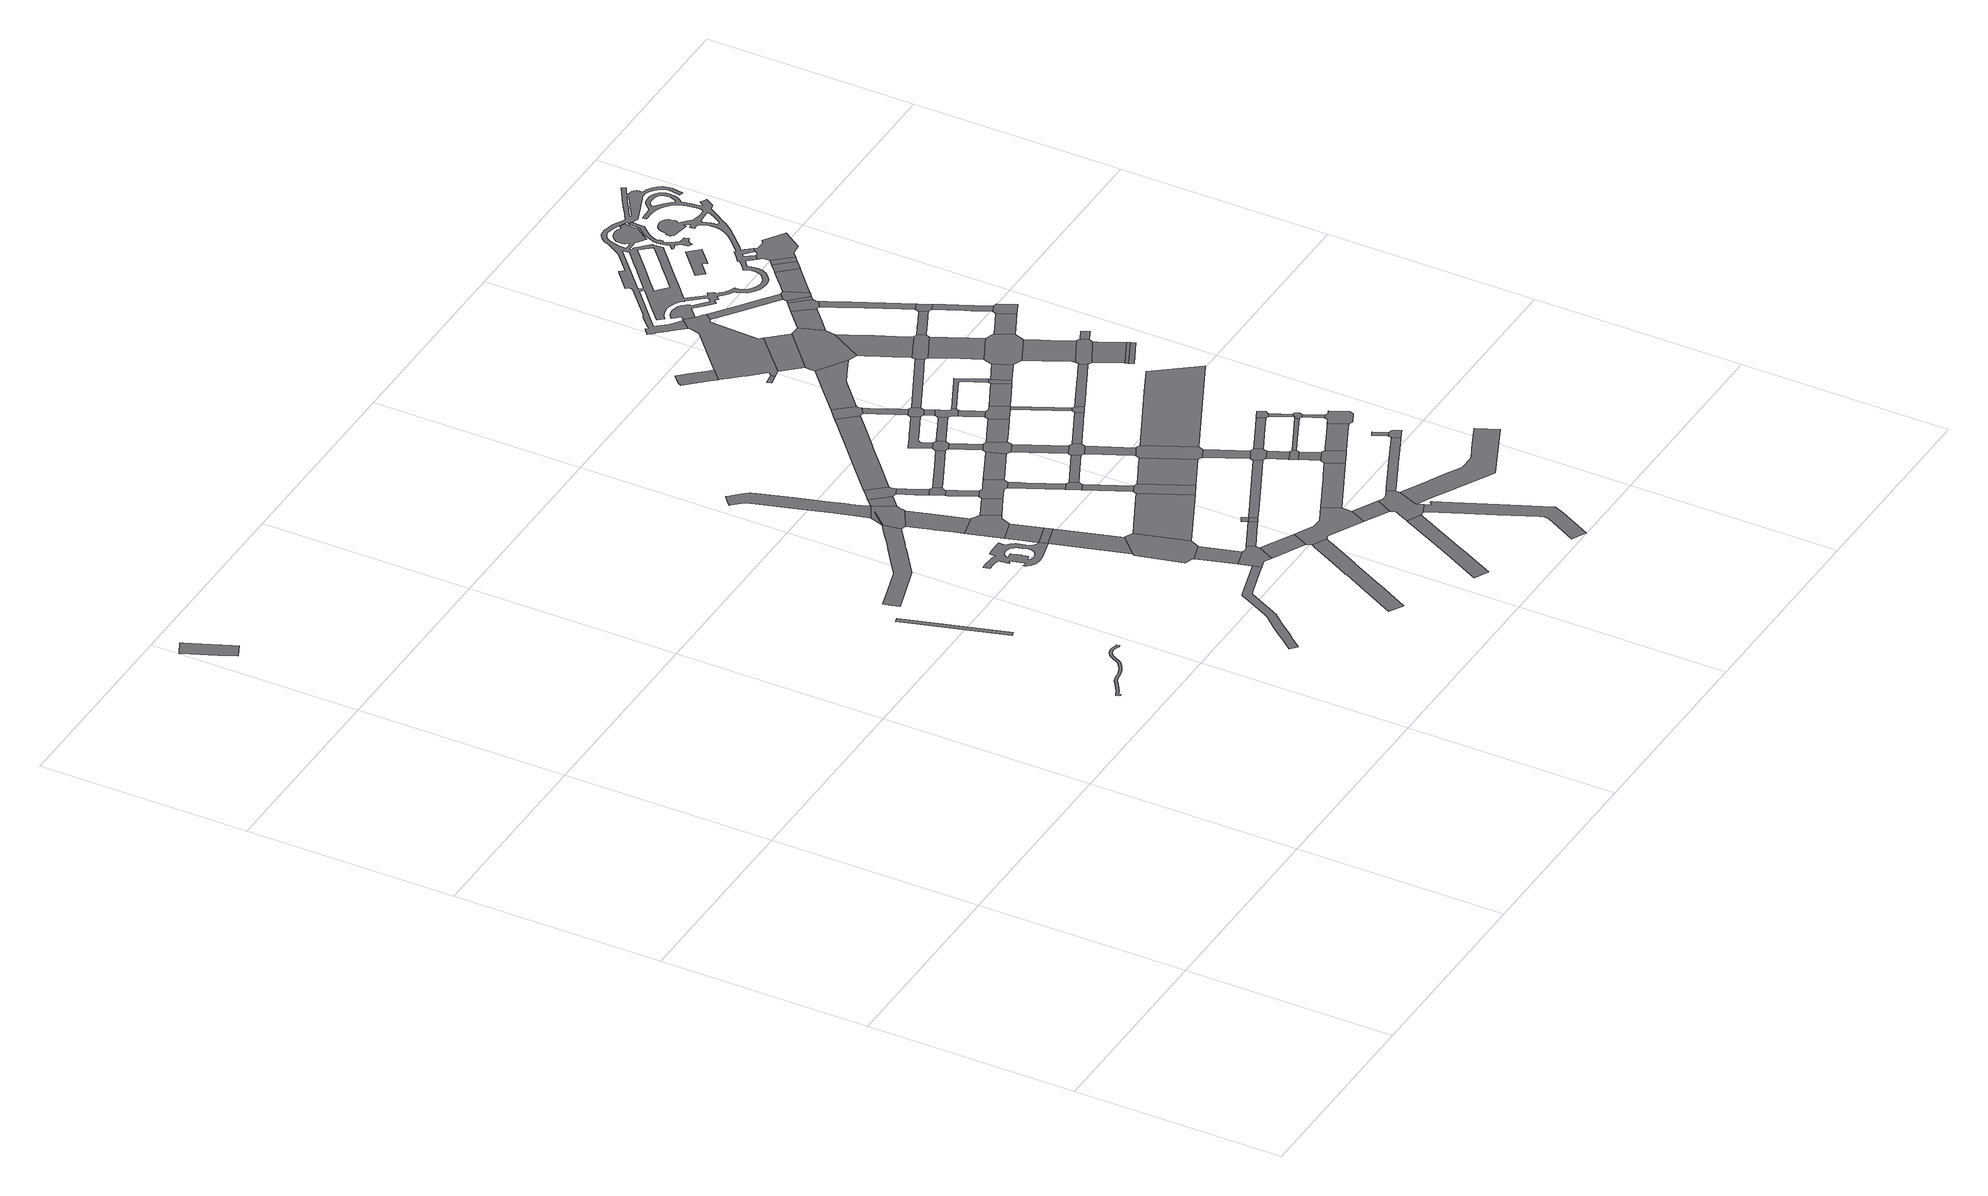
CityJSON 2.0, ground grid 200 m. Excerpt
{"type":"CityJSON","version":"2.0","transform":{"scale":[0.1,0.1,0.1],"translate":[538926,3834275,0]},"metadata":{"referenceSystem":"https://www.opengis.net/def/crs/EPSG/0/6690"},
"CityObjects":{
"road1":{"type":"Road","attributes":{"RoadStructureAttribute.sectionType":"1"},"geometry":[{"type":"MultiSurface","lod":"1","boundaries":[[[0,1,2,3,4,5,6,7,8,9,10,11,12]]]}]},
"road2":{"type":"Road","geometry":[{"type":"MultiSurface","lod":"1","boundaries":[[[13,14,15,16,17,18,19,20,21,22,23,24,25,26,27,28,29,30,31,32,33,34,35,36,37,38,39,40,41,42,43,44,45,46,47,48,49,50,51,52,53,54,55,56,57,58,59,60,61,62,63,64,65,66,67,68,69,70,71,72,73,74]]]}]},
"road3":{"type":"Road","geometry":[{"type":"MultiSurface","lod":"1","boundaries":[[[75,76,77,78]]]}]},
"road4":{"type":"Road","attributes":{"RoadStructureAttribute.sectionType":"1"},"geometry":[{"type":"MultiSurface","lod":"1","boundaries":[[[79,80,81,82,83,84,85,86,87,88,89,90,91,92,93,94,95,96,97,98,99,100,101]]]}]},
"road5":{"type":"Road","attributes":{"RoadStructureAttribute.sectionType":"1"},"geometry":[{"type":"MultiSurface","lod":"1","boundaries":[[[102,103,104,105,106,107,108,109,110,111,112,113,114,115,116,117,118,119,120,121,122,123,124,125,126,127,128,129,130,131,132,133,134,135,136,137,138,139,140,141]]]}]},
"road6":{"type":"Road","geometry":[{"type":"MultiSurface","lod":"1","boundaries":[[[142,143,144,145,146,147,148,149,150,151,152,153,154,155,156,157,158,159,160,161,162,163,164,165,166,167,168,169,170,171,172,173,174,175,176,177,178,179,180,181,182,183,184,185,186,187,188,189,190,191,192,193,194,195,196,197,198,199,200,201,202,203,204,205,206,207,208,209,210,211,212],[213,214,215,216,217,218,219,220,221,222,223,224,225,226,227,228,229,230,231,232,233,234,235,236,237,238,239,240,241,242,243,244,245,246,247,248,249,250,251,252,253,254,255,256,257,258,259,260]]]}]},
"road7":{"type":"Road","attributes":{"RoadStructureAttribute.sectionType":"1"},"geometry":[{"type":"MultiSurface","lod":"1","boundaries":[[[261,262,263,264,265,266,267,268,269,270,271,272,273,274,275,276,277,278,279,280]]]}]},
"road8":{"type":"Road","attributes":{"RoadStructureAttribute.sectionType":"1"},"geometry":[{"type":"MultiSurface","lod":"1","boundaries":[[[281,143,282,283,284]]]}]},
"road9":{"type":"Road","geometry":[{"type":"MultiSurface","lod":"1","boundaries":[[[285,144,143,281]]]}]},
"road10":{"type":"Road","attributes":{"RoadStructureAttribute.sectionType":"1"},"geometry":[{"type":"MultiSurface","lod":"1","boundaries":[[[286,287,288,289,144,285]]]}]},
"road11":{"type":"Road","attributes":{"RoadStructureAttribute.sectionType":"1"},"geometry":[{"type":"MultiSurface","lod":"1","boundaries":[[[290,291,292,293,294,295,296,297,298,299,300,301,302,303,304,305,306,307,308,309,310,311,312,313,314,315,316,317]]]}]},
"road12":{"type":"Road","attributes":{"RoadStructureAttribute.sectionType":"1"},"geometry":[{"type":"MultiSurface","lod":"1","boundaries":[[[318,319,320,321,322,323,324,325,326]]]}]},
"road13":{"type":"Road","attributes":{"RoadStructureAttribute.sectionType":"1"},"geometry":[{"type":"MultiSurface","lod":"1","boundaries":[[[327,328,329,330,331,332]]]}]},
"road14":{"type":"Road","geometry":[{"type":"MultiSurface","lod":"1","boundaries":[[[101,320,319,333,334,335,317,316,79],[336,337,79]]]}]},
"road15":{"type":"Road","geometry":[{"type":"MultiSurface","lod":"1","boundaries":[[[338,339,284,283,340,341,342,328,327,343,344]]]}]},
"road16":{"type":"Road","geometry":[{"type":"MultiSurface","lod":"1","boundaries":[[[345,346,326,325,287,286,347,348,349,350,351]]]}]},
"road17":{"type":"Road","geometry":[{"type":"MultiSurface","lod":"1","boundaries":[[[352,353,354,332,331,355,102,141,356,357,358,359,360,361,362,363]]]}]},
"road18":{"type":"Road","geometry":[{"type":"MultiSurface","lod":"1","boundaries":[[[364,365,317,335,366]]]}]},
"road19":{"type":"Road","attributes":{"RoadStructureAttribute.sectionType":"1"},"geometry":[{"type":"MultiSurface","lod":"1","boundaries":[[[367,361,360,368,369]]]}]},
"road20":{"type":"Road","attributes":{"RoadStructureAttribute.sectionType":"1"},"geometry":[{"type":"MultiSurface","lod":"1","boundaries":[[[370,351,350,371]]]}]},
"road21":{"type":"Road","geometry":[{"type":"MultiSurface","lod":"1","boundaries":[[[372,373,364,366,374,375,376,377,378,379,380]]]}]},
"road22":{"type":"Road","attributes":{"RoadStructureAttribute.sectionType":"1"},"geometry":[{"type":"MultiSurface","lod":"1","boundaries":[[[381,352,363,382,383]]]}]},
"road23":{"type":"Road","attributes":{"RoadStructureAttribute.sectionType":"1"},"geometry":[{"type":"MultiSurface","lod":"1","boundaries":[[[384,385,376,375,386,387,388]]]}]},
"road24":{"type":"Road","geometry":[{"type":"MultiSurface","lod":"1","boundaries":[[[388,387,389,390,391,392,393,394]]]}]},
"road25":{"type":"Road","attributes":{"RoadStructureAttribute.sectionType":"1"},"geometry":[{"type":"MultiSurface","lod":"1","boundaries":[[[395,396,397,390,389,398,399,400,401,402]]]}]},
"road26":{"type":"Road","attributes":{"function":"2","RoadStructureAttribute.sectionType":"1"},"geometry":[{"type":"MultiSurface","lod":"1","boundaries":[[[403,404,405,344,343,406]]]}]},
"road27":{"type":"Road","attributes":{"RoadStructureAttribute.sectionType":"1"},"geometry":[{"type":"MultiSurface","lod":"1","boundaries":[[[407,408,409,410,411,412,413,414,415]]]}]},
"road28":{"type":"Road","geometry":[{"type":"MultiSurface","lod":"1","boundaries":[[[416,417,381,418]]]}]},
"road29":{"type":"Road","geometry":[{"type":"MultiSurface","lod":"1","boundaries":[[[419,420,421,422,402,401,370,371,423,424,425,426,427,428,429]]]}]},
"road30":{"type":"Road","geometry":[{"type":"MultiSurface","lod":"1","boundaries":[[[418,381,383,430]]]}]},
"road31":{"type":"Road","geometry":[{"type":"MultiSurface","lod":"1","boundaries":[[[431,432,433,434,369,368,261,280,435,436,437,438,439]]]}]},
"road32":{"type":"Road","attributes":{"RoadStructureAttribute.sectionType":"1"},"geometry":[{"type":"MultiSurface","lod":"1","boundaries":[[[440,441,427,426,442,443,444]]]}]},
"road33":{"type":"Road","geometry":[{"type":"MultiSurface","lod":"1","boundaries":[[[444,443,442,445,446,447,448]]]}]},
"road34":{"type":"Road","attributes":{"RoadStructureAttribute.sectionType":"1"},"geometry":[{"type":"MultiSurface","lod":"1","boundaries":[[[449,450,451,452,453,394,393,454,455,456,457,458,459]]]}]},
"road35":{"type":"Road","attributes":{"RoadStructureAttribute.sectionType":"1"},"geometry":[{"type":"MultiSurface","lod":"1","boundaries":[[[446,445,460,461]]]}]},
"road36":{"type":"Road","attributes":{"RoadStructureAttribute.sectionType":"1"},"geometry":[{"type":"MultiSurface","lod":"1","boundaries":[[[462,463,464,465,372,380,466,467,468,469,470]]]}]},
"road37":{"type":"Road","geometry":[{"type":"MultiSurface","lod":"1","boundaries":[[[461,460,403,406,471,472]]]}]},
"road38":{"type":"Road","attributes":{"RoadStructureAttribute.sectionType":"1"},"geometry":[{"type":"MultiSurface","lod":"1","boundaries":[[[473,474,419,429,475]]]}]},
"road39":{"type":"Road","attributes":{"RoadStructureAttribute.sectionType":"1"},"geometry":[{"type":"MultiSurface","lod":"1","boundaries":[[[437,436,476,477]]]}]},
"road40":{"type":"Road","attributes":{"RoadStructureAttribute.sectionType":"1"},"geometry":[{"type":"MultiSurface","lod":"1","boundaries":[[[478,448,447,479]]]}]},
"road41":{"type":"Road","attributes":{"RoadStructureAttribute.sectionType":"1"},"geometry":[{"type":"MultiSurface","lod":"1","boundaries":[[[480,418,430,481,482,483]]]}]},
"road42":{"type":"Road","geometry":[{"type":"MultiSurface","lod":"1","boundaries":[[[484,485,486,477,476,487,488,489,407,415,490,491,492,493,494]]]}]},
"road43":{"type":"Road","attributes":{"RoadStructureAttribute.sectionType":"1"},"geometry":[{"type":"MultiSurface","lod":"1","boundaries":[[[495,496,497,498,499,500,501,502,503,504,505,506,507,508,509,510,511,512,491,490]]]}]},
"road44":{"type":"Road","geometry":[{"type":"MultiSurface","lod":"1","boundaries":[[[513,514,515,449,459,516,517,518,519,520]]]}]},
"road45":{"type":"Road","attributes":{"function":"2","RoadStructureAttribute.sectionType":"1"},"geometry":[{"type":"MultiSurface","lod":"1","boundaries":[[[521,522,523,524,472,471,525]]]}]},
"road46":{"type":"Road","attributes":{"RoadStructureAttribute.sectionType":"1"},"geometry":[{"type":"MultiSurface","lod":"1","boundaries":[[[526,517,516,527,528,529]]]}]},
"road47":{"type":"Road","geometry":[{"type":"MultiSurface","lod":"1","boundaries":[[[530,529,528,473,475,531,532,533,534,535,536]]]}]},
"road48":{"type":"Road","attributes":{"RoadStructureAttribute.sectionType":"1"},"geometry":[{"type":"MultiSurface","lod":"1","boundaries":[[[537,538,539,540,541,439,438,542,543]]]}]},
"road49":{"type":"Road","attributes":{"RoadStructureAttribute.sectionType":"1"},"geometry":[{"type":"MultiSurface","lod":"1","boundaries":[[[533,532,544,545]]]}]},
"road50":{"type":"Road","attributes":{"RoadStructureAttribute.sectionType":"1"},"geometry":[{"type":"MultiSurface","lod":"1","boundaries":[[[546,547,548,549,550,551,552,553,554,555,556,514,513,557,558,559,560,561,562,563,564,565,566]]]}]},
"road51":{"type":"Road","geometry":[{"type":"MultiSurface","lod":"1","boundaries":[[[567,568,545,544,569,570,478,479,571,572,573,574,575,576,577,578]]]}]},
"road52":{"type":"Road","attributes":{"RoadStructureAttribute.sectionType":"1"},"geometry":[{"type":"MultiSurface","lod":"1","boundaries":[[[574,573,579,580,581,582,583,584]]]}]},
"road53":{"type":"Road","attributes":{"RoadStructureAttribute.sectionType":"1"},"geometry":[{"type":"MultiSurface","lod":"1","boundaries":[[[585,586,587,520,519,588,589,590]]]}]},
"road54":{"type":"Road","geometry":[{"type":"MultiSurface","lod":"1","boundaries":[[[591,584,583,521,525,592,593,594,595,596]]]}]},
"road55":{"type":"Road","geometry":[{"type":"MultiSurface","lod":"1","boundaries":[[[597,462,470,598,599,600,601,602,603]]]}]},
"road56":{"type":"Road","attributes":{"RoadStructureAttribute.sectionType":"1"},"geometry":[{"type":"MultiSurface","lod":"1","boundaries":[[[604,605,606,536,535,607,608,609]]]}]},
"road57":{"type":"Road","attributes":{"RoadStructureAttribute.sectionType":"1"},"geometry":[{"type":"MultiSurface","lod":"1","boundaries":[[[593,592,610,611]]]}]},
"road58":{"type":"Road","attributes":{"RoadStructureAttribute.sectionType":"1"},"geometry":[{"type":"MultiSurface","lod":"1","boundaries":[[[612,613,614,615,600,599,616,617,618,619,620]]]}]},
"road59":{"type":"Road","geometry":[{"type":"MultiSurface","lod":"1","boundaries":[[[621,611,610,622,623,480,483,624,625,626,627,628,629,630]]]}]},
"road60":{"type":"Road","geometry":[{"type":"MultiSurface","lod":"1","boundaries":[[[631,620,619,632,546,566,633,634,635,636,637,638,639]]]}]},
"road61":{"type":"Road","attributes":{"RoadStructureAttribute.sectionType":"1"},"geometry":[{"type":"MultiSurface","lod":"1","boundaries":[[[627,626,640,641]]]}]},
"road62":{"type":"Road","attributes":{"RoadStructureAttribute.sectionType":"1"},"geometry":[{"type":"MultiSurface","lod":"1","boundaries":[[[635,634,642,643]]]}]},
"road63":{"type":"Road","geometry":[{"type":"MultiSurface","lod":"1","boundaries":[[[644,641,640,645,646,647,648,649]]]}]},
"road64":{"type":"Road","geometry":[{"type":"MultiSurface","lod":"1","boundaries":[[[650,651,652,653,654,655,656,643,642,657,585,590,658,659,660,661,662,663,664,665]]]}]},
"road65":{"type":"Road","attributes":{"RoadStructureAttribute.sectionType":"1"},"geometry":[{"type":"MultiSurface","lod":"1","boundaries":[[[646,645,666,667]]]}]},
"road66":{"type":"Road","attributes":{"RoadStructureAttribute.sectionType":"1"},"geometry":[{"type":"MultiSurface","lod":"1","boundaries":[[[668,578,577,669,670,671,672]]]}]},
"road67":{"type":"Road","attributes":{"RoadStructureAttribute.sectionType":"1"},"geometry":[{"type":"MultiSurface","lod":"1","boundaries":[[[673,674,675,676,677,678,679,484,494,680,681,682,683,684,685,686,687]]]}]},
"road68":{"type":"Road","attributes":{"RoadStructureAttribute.sectionType":"1"},"geometry":[{"type":"MultiSurface","lod":"1","boundaries":[[[688,689,690,663,662,691,692,693,694]]]}]},
"road69":{"type":"Road","geometry":[{"type":"MultiSurface","lod":"1","boundaries":[[[667,666,537,543,695,696,697]]]}]},
"road70":{"type":"Road","attributes":{"RoadStructureAttribute.sectionType":"1"},"geometry":[{"type":"MultiSurface","lod":"1","boundaries":[[[698,699,700,701,702,703,704,705,706,707,708,709]]]}]},
"road71":{"type":"Road","geometry":[{"type":"MultiSurface","lod":"1","boundaries":[[[710,711,712,694,693,713,604,609,714,715]]]}]},
"road72":{"type":"Road","attributes":{"RoadStructureAttribute.sectionType":"1"},"geometry":[{"type":"MultiSurface","lod":"1","boundaries":[[[716,717,718,719,720,721,722,723,724,725,493,492,726,727,728,729,730,731,732,733,734,735]]]}]},
"road73":{"type":"Road","geometry":[{"type":"MultiSurface","lod":"1","boundaries":[[[736,737,738,739,740]]]}]},
"road74":{"type":"Road","attributes":{"RoadStructureAttribute.sectionType":"1"},"geometry":[{"type":"MultiSurface","lod":"1","boundaries":[[[741,742,743,597,603,744,745,746,747]]]}]},
"road75":{"type":"Road","attributes":{"RoadStructureAttribute.sectionType":"1"},"geometry":[{"type":"MultiSurface","lod":"1","boundaries":[[[748,749,715,714,750,751,752]]]}]},
"road76":{"type":"Road","attributes":{"RoadStructureAttribute.sectionType":"1"},"geometry":[{"type":"MultiSurface","lod":"1","boundaries":[[[753,754,630,629,755,756,757]]]}]},
"road77":{"type":"Road","geometry":[{"type":"MultiSurface","lod":"1","boundaries":[[[758,752,751,759,668,672,760,761,762]]]}]},
"road78":{"type":"Road","attributes":{"RoadStructureAttribute.sectionType":"1"},"geometry":[{"type":"MultiSurface","lod":"1","boundaries":[[[763,764,649,648,765,766]]]}]},
"road79":{"type":"Road","attributes":{"RoadStructureAttribute.sectionType":"1"},"geometry":[{"type":"MultiSurface","lod":"1","boundaries":[[[767,768,769,770,697,696,771,772]]]}]},
"road80":{"type":"Road","attributes":{"RoadStructureAttribute.sectionType":"1"},"geometry":[{"type":"MultiSurface","lod":"1","boundaries":[[[773,774,775,776,665,664,777,778,779,780]]]}]},
"road81":{"type":"Road","attributes":{"RoadStructureAttribute.sectionType":"1"},"geometry":[{"type":"MultiSurface","lod":"1","boundaries":[[[781,710,715,782,783,784,785]]]}]},
"road82":{"type":"Road","attributes":{"RoadStructureAttribute.sectionType":"1"},"geometry":[{"type":"MultiSurface","lod":"1","boundaries":[[[786,787,788,639,638,789,790,791]]]}]},
"road83":{"type":"Road","geometry":[{"type":"MultiSurface","lod":"1","boundaries":[[[792,793,794,795,796]]]}]},
"road84":{"type":"Road","geometry":[{"type":"MultiSurface","lod":"1","boundaries":[[[797,796,795,798,673,687,799,800]]]}]},
"road85":{"type":"Road","attributes":{"function":"2","RoadStructureAttribute.sectionType":"1"},"geometry":[{"type":"MultiSurface","lod":"1","boundaries":[[[801,802,596,595,803,804,805]]]}]},
"road86":{"type":"Road","attributes":{"RoadStructureAttribute.sectionType":"1"},"geometry":[{"type":"MultiSurface","lod":"1","boundaries":[[[806,807,808,809,810,709,708,811,812,813,814,815,736,740,816,817,818,819,820,821,822,823,824,825,826,827,828]]]}]},
"road87":{"type":"Road","geometry":[{"type":"MultiSurface","lod":"1","boundaries":[[[829,753,757,830,831,832,833,834]]]}]},
"road88":{"type":"Road","attributes":{"RoadStructureAttribute.sectionType":"1"},"geometry":[{"type":"MultiSurface","lod":"1","boundaries":[[[832,831,835,836]]]}]},
"road89":{"type":"Road","geometry":[{"type":"MultiSurface","lod":"1","boundaries":[[[837,780,779,838,781,785,839,840]]]}]},
"road90":{"type":"Road","geometry":[{"type":"MultiSurface","lod":"1","boundaries":[[[836,835,763,766,841,842,843,844,845]]]}]},
"road91":{"type":"Road","attributes":{"RoadStructureAttribute.sectionType":"1"},"geometry":[{"type":"MultiSurface","lod":"1","boundaries":[[[842,841,846,847]]]}]},
"road92":{"type":"Road","attributes":{"RoadStructureAttribute.sectionType":"1"},"geometry":[{"type":"MultiSurface","lod":"1","boundaries":[[[848,817,816,849,850,851]]]}]},
"road93":{"type":"Road","geometry":[{"type":"MultiSurface","lod":"1","boundaries":[[[852,853,854,847,846,855,767,772,856,857,858,859,860]]]}]},
"road94":{"type":"Road","attributes":{"RoadStructureAttribute.sectionType":"1"},"geometry":[{"type":"MultiSurface","lod":"1","boundaries":[[[861,862,863,864,762,761,865,866,867,868]]]}]},
"road95":{"type":"Road","geometry":[{"type":"MultiSurface","lod":"1","boundaries":[[[869,851,850,870,741,747,871,872,873,874]]]}]},
"road96":{"type":"Road","attributes":{"RoadStructureAttribute.sectionType":"1"},"geometry":[{"type":"MultiSurface","lod":"1","boundaries":[[[875,840,839,876]]]}]},
"road97":{"type":"Road","attributes":{"RoadStructureAttribute.sectionType":"1"},"geometry":[{"type":"MultiSurface","lod":"1","boundaries":[[[877,878,879,880,881,882,872,871,883,884,885,886,887]]]}]},
"road98":{"type":"Road","geometry":[{"type":"MultiSurface","lod":"1","boundaries":[[[888,887,886,786,791,889,890,891,892,893,894]]]}]},
"road99":{"type":"Road","attributes":{"RoadStructureAttribute.sectionType":"1"},"geometry":[{"type":"MultiSurface","lod":"1","boundaries":[[[895,896,891,890,897,898,899,900]]]}]},
"road100":{"type":"Road","geometry":[{"type":"MultiSurface","lod":"1","boundaries":[[[901,900,899,902,903,875,876,904,905,906,907,908]]]}]},
"road101":{"type":"Road","attributes":{"RoadStructureAttribute.sectionType":"1"},"geometry":[{"type":"MultiSurface","lod":"1","boundaries":[[[909,910,911,906,905,912,913,914,915,916,917,918,919]]]}]},
"road102":{"type":"Road","attributes":{"RoadStructureAttribute.sectionType":"1"},"geometry":[{"type":"MultiSurface","lod":"1","boundaries":[[[920,921,874,873,922,923,924]]]}]},
"road103":{"type":"Road","geometry":[{"type":"MultiSurface","lod":"1","boundaries":[[[919,918,925,861,868,926,927,928,929,930]]]}]},
"road104":{"type":"Road","attributes":{"RoadStructureAttribute.sectionType":"1"},"geometry":[{"type":"MultiSurface","lod":"1","boundaries":[[[931,927,926,932,933,934]]]}]},
"road105":{"type":"Road","geometry":[{"type":"MultiSurface","lod":"1","boundaries":[[[934,933,935,936]]]}]},
"road106":{"type":"Road","attributes":{"RoadStructureAttribute.sectionType":"1"},"geometry":[{"type":"MultiSurface","lod":"1","boundaries":[[[936,935,937,938,939]]]}]},
"road107":{"type":"Road","geometry":[{"type":"MultiSurface","lod":"1","boundaries":[[[940,941,942,943,944,825,824,945,946,947,948,949,950]]]}]},
"road108":{"type":"Road","attributes":{"RoadStructureAttribute.sectionType":"1"},"geometry":[{"type":"MultiSurface","lod":"1","boundaries":[[[951,952,953,954,955,894,893,956,957,958,959]]]}]},
"road109":{"type":"Road","geometry":[{"type":"MultiSurface","lod":"1","boundaries":[[[960,920,924,961,962,963,964,965,966]]]}]},
"road110":{"type":"Road","attributes":{"RoadStructureAttribute.sectionType":"1"},"geometry":[{"type":"MultiSurface","lod":"1","boundaries":[[[967,930,929,968,969,970]]]}]},
"road111":{"type":"Road","geometry":[{"type":"MultiSurface","lod":"1","boundaries":[[[971,960,966,972]]]}]},
"road112":{"type":"Road","attributes":{"RoadStructureAttribute.sectionType":"1"},"geometry":[{"type":"MultiSurface","lod":"1","boundaries":[[[973,974,975,908,907,976,977]]]}]},
"road113":{"type":"Road","geometry":[{"type":"MultiSurface","lod":"1","boundaries":[[[978,979,980,981,982,983,984,963,962,985,986,987,988,989,990,991,992,993]]]}]},
"road114":{"type":"Road","geometry":[{"type":"MultiSurface","lod":"1","boundaries":[[[994,995,950,949,996,997,971,972,998]]]}]},
"road115":{"type":"Road","geometry":[{"type":"MultiSurface","lod":"1","boundaries":[[[999,993,992,951,959,1000,1001,1002]]]}]},
"road116":{"type":"Road","geometry":[{"type":"MultiSurface","lod":"1","boundaries":[[[1003,1004,1005,1006,1002,1001,1007,1008,1009,1010,1011,1012,1013,1014]]]}]},
"road117":{"type":"Road","geometry":[{"type":"MultiSurface","lod":"1","boundaries":[[[1014,1013,973,977,1015,1016,1017]]]}]},
"road118":{"type":"Road","geometry":[{"type":"MultiSurface","lod":"1","boundaries":[[[1018,1019,1020,994,998,1021,1022,1023,1024,1025,1026]]]}]},
"road119":{"type":"Road","geometry":[{"type":"MultiSurface","lod":"1","boundaries":[[[1027,1028,1029,1030,1031,1032,1033,1034,1035,1036,1037,1038,1039,1040,1041,1042,1043,1044,1045,1046,1047,1048,1049,1050,1051,1052,1053,1054,1055,1056,1057,1058,1059,1060,1061,808,807,1062,1063,1064,1065,1066,1067,1068,1069,1070,1071,1072,1073,1074,1075,1076,1077,1078,1079,1080,1081,1082,1083,1084,1085,1086,1087,1088,1089,1090,1091,1092,1093,1094,1095,1096,1097,1098,1099,806,828,1100,1101,1102,1103,1104,1105,1106,1107,1108,1109,1110,1111,1112,1113,1114,1115,1116,1117,1118,1119,1120,1121,1122,1123,1124,1125,1126,1127,1128,1129,1130,1131,1132,1133,1134,1135,1136,1137,1138,1139,1140,1141,1142,1143,1144,1145,1146,1147,1148,1149,1150,1151,1152,1153,1154,1155,1156,1157,1158,1159,1160,1161,1162,1163,1164,1165,1166,1167,1168,1169,1170,1171,1172,1173,1174,1175,1176,1177,1178,1179,1180,1181,1182,1183,1184,1185,1186,1187,1188,1189,1190,1191,1192,1193,1194,1195,1196,1197,1198,1199,1200,1201,1202,1203,1204,1205,1206,1207,1208,1209,1210,1211,1212,1213,1214,1215,1216,1217,1218,1219,1220,1221,1222,1223,1224,1225,1226,1227,1228,1229,1230,1231,1232,1233,1234,1235,1236,1237,1238,1239,1240,1241,1242,1243,1244,1245,1246,1247,1248,1249,1250,1251,1252,1253,1254,1255,1256,1257,1258,1259,1260,1261,1262,1263,1264,1265,1266,1267,1268,1269,1270,1271,1272,1273,1274,1275,1276,1277,1278,1279,1280,1281,1282,1283,1284,1285,1286,1287,1288,1289,1290,1291,1292,1293,1294,1295,1296,1297,1298,1299,1300,1301,1302,1303,1304,1305,1306,1307,1308,1309,1310,1311,1312,1313,1314,1315,1316,1317,1318,1319,1320,1321,1322,1323,1324,1325,1326,1327,1328,1329,1330,1331,1332,1333,1334,1335,1336,1337,1338,1339,1340,1341,1342,1343,1344,1345,1346,1347,1348,1349,1350,1351,1352,1353,1354,1355,1356,1357,1358,1359,1360,1361,1362,1363,1364,1365,1366,1367,1368,1369,1370,1371,1372,1373,1374,1375,1376,1377,1378,1379,1380,1381,1382,1383,1384,1385,1386,1387],[1388,1389,1390,1391,1392,1393,1394,1395,1396,1397,1398,1399,1400],[1401,1402,1403,1404,1405,1406,1407,1408,1409],[1410,1411,1412,1413,1414,1415,1416,1417,1418,1419,1420,1421,1422,1423,1424,1425,1426,1427],[1428,1429,1430,1431,1432,1433,1434,1435,1436,1437,1438,1439,1440,1441,1442,1443,1444,1445,1446,1447,1448,1449,1450,1451,1452,1453],[1454,1455,1456,1457,1458,1459,1460,1461,1462],[1463,1464,1465,1466,1467,1468,1469,1470,1471,1472,1473,1474,1475]]]}]},
"road120":{"type":"Road","attributes":{"RoadStructureAttribute.sectionType":"1"},"geometry":[{"type":"MultiSurface","lod":"1","boundaries":[[[1476,1477,1478,1479,1480,1481]]]}]},
"road121":{"type":"Road","geometry":[{"type":"MultiSurface","lod":"1","boundaries":[[[1482,1483,1018,1026,1484]]]}]},
"road122":{"type":"Road","geometry":[{"type":"MultiSurface","lod":"1","boundaries":[[[1485,1482,1484,1486,1487]]]}]},
"road123":{"type":"Road","attributes":{"RoadStructureAttribute.sectionType":"1"},"geometry":[{"type":"MultiSurface","lod":"1","boundaries":[[[1488,1489,1490,1491,1492,1493,1494,1495,1496,1497,1498,1499,1500,1501,1502,1503,1504,1505,1506,1507,1508,1509,1510,1511,1512,1513,1514,1515,1516,1517,1518,1519,1520,1521,1522,1523,1524,1525,1526,1527,1528,1529,1530,1531,1532]]]}]},
"road124":{"type":"Road","geometry":[{"type":"MultiSurface","lod":"1","boundaries":[[[1533,1534,1535,1536,1537,1538,1137,1136,1539,1540,1541,1542,1130,1129,1543,1485,1487,1544,1545,1546,1547,1548]]]}]}
},
"vertices":[
[16,9713,0],[145,9423,0],[150,9413,0],[163,9384,0],[213,9272,0],[280,9301,0],[348,9332,0],[323,9391,0],[288,9474,0],[282,9487,0],[157,9777,0],[147,9798,0],[7,9732,0],
[3890,2758,0],[3888,2757,0],[3880,2755,0],[3870,2761,0],[3841,2770,0],[3812,2772,0],[3790,2768,0],[3761,2756,0],[3740,2743,0],[3720,2723,0],[3708,2701,0],[3698,2679,0],[3687,2656,0],[3671,2632,0],[3650,2610,0],[3626,2591,0],[3602,2578,0],[3575,2564,0],[3548,2555,0],[3522,2549,0],[3497,2547,0],[3470,2543,0],[3447,2537,0],[3425,2527,0],[3406,2515,0],[3374,2491,0],[3340,2468,0],[3305,2446,0],[3263,2425,0],[3248,2417,0],[3265,2380,0],[3280,2388,0],[3274,2402,0],[3317,2424,0],[3353,2447,0],[3388,2470,0],[3421,2494,0],[3437,2505,0],[3455,2513,0],[3475,2518,0],[3500,2522,0],[3526,2524,0],[3555,2531,0],[3585,2540,0],[3614,2556,0],[3640,2570,0],[3666,2591,0],[3691,2616,0],[3709,2643,0],[3721,2668,0],[3731,2690,0],[3741,2708,0],[3756,2723,0],[3774,2735,0],[3794,2743,0],[3814,2747,0],[3837,2745,0],[3860,2738,0],[3880,2725,0],[3897,2731,0],[3900,2732,0],[3892,2759,0],
[3304,4576,0],[3595,3606,0],[3638,3619,0],[3347,4589,0],
[4488,5342,0],[4378,5262,0],[4326,5221,0],[4308,5209,0],[4256,5171,0],[4190,5123,0],[4029,5007,0],[4011,4992,0],[3920,4926,0],[3893,4918,0],[3674,4852,0],[3476,4793,0],[3497,4720,0],[3519,4647,0],[3701,4702,0],[3990,4788,0],[4279,5000,0],[4290,5009,0],[4300,5017,0],[4354,5055,0],[4413,5098,0],[4467,5137,0],[4514,5171,0],
[5455,2283,0],[5444,2280,0],[5438,2278,0],[5183,2203,0],[5172,2200,0],[5104,2180,0],[5067,2168,0],[5053,2164,0],[5037,2159,0],[5029,2145,0],[5015,2119,0],[4880,1856,0],[4870,1834,0],[4860,1815,0],[4849,1803,0],[4756,1700,0],[4670,1598,0],[4664,1589,0],[4617,1532,0],[4603,1514,0],[4539,1437,0],[4571,1410,0],[4603,1384,0],[4665,1460,0],[4678,1477,0],[4710,1515,0],[4734,1543,0],[4818,1648,0],[4908,1748,0],[4922,1765,0],[4926,1770,0],[4941,1797,0],[4952,1818,0],[5088,2083,0],[5093,2093,0],[5127,2103,0],[5206,2126,0],[5464,2201,0],[5466,2202,0],[5478,2206,0],
[4770,3932,0],[4917,3970,0],[4895,4042,0],[4868,4052,0],[4846,4065,0],[4827,4085,0],[4816,4106,0],[4794,4183,0],[4787,4211,0],[4786,4214,0],[4768,4241,0],[4757,4251,0],[4754,4254,0],[4746,4262,0],[4731,4273,0],[4727,4286,0],[4726,4344,0],[4683,4347,0],[4647,4346,0],[4637,4346,0],[4626,4345,0],[4585,4341,0],[4552,4336,0],[4546,4278,0],[4537,4276,0],[4526,4282,0],[4517,4285,0],[4507,4288,0],[4498,4291,0],[4474,4293,0],[4452,4295,0],[4428,4296,0],[4403,4296,0],[4347,4292,0],[4365,4231,0],[4403,4234,0],[4421,4233,0],[4438,4232,0],[4455,4230,0],[4465,4228,0],[4476,4226,0],[4487,4223,0],[4495,4218,0],[4500,4214,0],[4500,4202,0],[4501,4182,0],[4501,4180,0],[4504,4149,0],[4508,4120,0],[4537,4147,0],[4574,4018,0],[4578,4001,0],[4580,3995,0],[4573,3997,0],[4552,4001,0],[4535,4004,0],[4540,3992,0],[4546,3982,0],[4550,3974,0],[4555,3966,0],[4561,3958,0],[4570,3949,0],[4581,3940,0],[4590,3933,0],[4600,3928,0],[4609,3924,0],[4620,3921,0],[4634,3917,0],[4641,3915,0],[4654,3913,0],[4700,3914,0],[4696,3985,0],[4669,3985,0],[4656,3991,0],[4640,3998,0],[4639,3998,0],[4637,4001,0],[4637,4004,0],[4637,4008,0],[4637,4011,0],[4638,4013,0],[4640,4013,0],[4666,4021,0],[4681,4025,0],[4674,4049,0],[4664,4084,0],[4663,4088,0],[4652,4127,0],[4638,4178,0],[4635,4191,0],[4584,4177,0],[4583,4184,0],[4584,4190,0],[4586,4196,0],[4589,4201,0],[4592,4207,0],[4597,4213,0],[4604,4220,0],[4608,4223,0],[4612,4225,0],[4618,4227,0],[4623,4228,0],[4629,4229,0],[4638,4230,0],[4667,4230,0],[4671,4228,0],[4701,4218,0],[4727,4191,0],[4728,4188,0],[4740,4161,0],[4745,4148,0],[4752,4131,0],[4767,4086,0],[4768,4081,0],[4770,4054,0],[4764,4035,0],[4747,4010,0],[4739,4004,0],[4723,3993,0],
[5965,1981,0],[5950,1953,0],[5949,1951,0],[5845,1754,0],[5769,1608,0],[5765,1600,0],[5725,1525,0],[5718,1511,0],[5593,1271,0],[5419,947,0],[5553,876,0],[5718,1187,0],[5726,1201,0],[5850,1441,0],[5896,1527,0],[5902,1537,0],[5950,1630,0],[6068,1857,0],[6081,1883,0],[6097,1912,0],
[5126,4033,0],[4986,3735,0],[5126,3262,0],[5303,3443,0],
[5104,4105,0],
[5017,4395,0],[4809,4333,0],[4854,4182,0],[4879,4095,0],
[4663,5597,0],[4623,5726,0],[4619,5740,0],[4599,5808,0],[4593,5830,0],[4479,6200,0],[4386,6506,0],[4372,6549,0],[4362,6561,0],[4315,6611,0],[4228,6703,0],[4220,6712,0],[4171,6669,0],[4122,6626,0],[4124,6624,0],[4133,6615,0],[4221,6522,0],[4226,6505,0],[4229,6496,0],[4236,6475,0],[4240,6462,0],[4248,6434,0],[4334,6156,0],[4445,5786,0],[4472,5698,0],[4473,5693,0],[4533,5479,0],[4684,5557,0],
[4836,5015,0],[4761,5265,0],[4565,5158,0],[4608,5013,0],[4631,4934,0],[4636,4916,0],[4684,4755,0],[4709,4669,0],[4922,4720,0],
[5484,2823,0],[5312,2770,0],[5326,2729,0],[5345,2657,0],[5419,2406,0],[5593,2457,0],
[4769,5295,0],[4773,5311,0],[4787,5362,0],[4625,5490,0],[4490,5338,0],
[5358,3418,0],[5321,3435,0],[5116,3241,0],[5223,2808,0],[5293,2782,0],[5529,2913,0],[5393,3402,0],
[4972,4694,0],[4942,4710,0],[5027,4422,0],[5036,4447,0],[5053,4493,0],[5088,4510,0],[5010,4673,0],
[5680,2464,0],[5655,2453,0],[5631,2441,0],[5436,2349,0],[5494,2210,0],[5556,2229,0],[5592,2210,0],[5593,2210,0],[5631,2191,0],[5714,2352,0],[5714,2369,0],[5715,2391,0],
[4748,5620,0],[4709,5584,0],[4895,5457,0],
[5969,2219,0],[5944,2029,0],[6027,2188,0],
[5227,4777,0],[5306,4615,0],
[4857,5718,0],[4826,5690,0],[4916,5456,0],[4936,5454,0],[5007,5488,0],[5001,5502,0],[4994,5516,0],[4997,5528,0],[5003,5554,0],
[6006,2620,0],[6004,2530,0],[6041,2548,0],
[5123,5244,0],[5045,5408,0],[5008,5303,0],[5057,5199,0],[5129,5233,0],
[5117,5072,0],[5187,5105,0],[5188,5107,0],[5199,5145,0],[5207,5149,0],[5166,5218,0],
[5305,4860,0],[5248,4978,0],[5229,5019,0],[5127,5051,0],[5142,5018,0],[5151,4999,0],[5240,4814,0],[5311,4848,0],
[5918,3653,0],[5842,3617,0],[5494,3450,0],[6134,3202,0],
[6653,1433,0],[6645,1417,0],[6408,948,0],[6197,537,0],[6328,468,0],[6492,786,0],[6539,880,0],[6777,1347,0],[6786,1365,0],
[6031,2700,0],[5979,2675,0],[6058,2645,0],
[5478,4897,0],[5390,4855,0],[5361,4842,0],[5349,4836,0],[5427,4673,0],[5444,4668,0],[5465,4662,0],[5466,4660,0],[5541,4694,0],[5541,4696,0],[5554,4735,0],
[6093,2573,0],
[6410,2140,0],[6306,2091,0],[6208,2094,0],[6101,2150,0],[6143,1925,0],[6472,1753,0],[6555,1913,0],[6555,2010,0],[6477,2173,0],
[5604,4560,0],[5584,4602,0],[5680,4213,0],[5736,4240,0],[5752,4248,0],
[5741,4085,0],[5814,4120,0],[5823,4160,0],[5789,4234,0],
[5655,5452,0],[5562,5407,0],[5450,5353,0],[5256,5261,0],[5253,5259,0],[5337,5211,0],[5432,5257,0],[5514,5296,0],[5522,5300,0],[5691,5380,0],[5693,5381,0],
[5931,3689,0],[6004,3724,0],
[5649,6423,0],[5587,6368,0],[5295,6108,0],[5099,5934,0],[5212,5739,0],[5445,5947,0],[5466,5966,0],[5688,6162,0],[5796,6258,0],
[6257,3261,0],[6041,3712,0],
[5842,5071,0],[5747,5024,0],[5896,4899,0],
[6709,1628,0],[6793,1788,0],
[6141,4405,0],[6177,4329,0],
[6811,3005,0],[6189,2619,0],[6424,2731,0],[6848,2934,0],
[6955,1797,0],[6881,1762,0],[6838,1764,0],[6729,1577,0],[6708,1541,0],[6705,1534,0],[6838,1374,0],[6932,1420,0],[6904,1479,0],[6988,1685,0],[6989,1726,0],
[6895,1247,0],[6983,1053,0],[7099,796,0],[7248,463,0],[7258,442,0],[7257,393,0],[7254,386,0],[7087,76,0],[7225,9,0],[7390,322,0],[7432,418,0],[7385,523,0],[7313,682,0],[7193,949,0],[7033,1310,0],[7001,1379,0],[6993,1393,0],[6962,1359,0],
[5744,5524,0],[5672,5488,0],[5661,5465,0],[5731,5370,0],[5802,5404,0],[5806,5415,0],[5815,5441,0],[5781,5514,0],
[6385,3877,0],[6314,3843,0],[6250,3812,0],[6209,3793,0],[6599,3425,0],
[5869,5265,0],[5856,5106,0],[5857,5104,0],[5927,5142,0],
[5941,5138,0],[5943,4883,0],[5943,4881,0],[6044,4927,0],[6044,4929,0],[6058,4977,0],[5964,5130,0],
[7062,2452,0],[6892,2371,0],[6839,2345,0],[6782,2318,0],[6551,2208,0],[6641,2051,0],[7140,2290,0],
[6154,4439,0],[6253,4487,0],
[5990,5873,0],[5880,5821,0],[5798,5781,0],[5762,5764,0],[5696,5732,0],[5657,5713,0],[5651,5710,0],[5592,5682,0],[5583,5677,0],[5594,5653,0],[5614,5611,0],[5701,5616,0],[5706,5633,0],[5713,5652,0],[5714,5653,0],[5730,5660,0],[5771,5680,0],[5797,5692,0],[5830,5707,0],[5855,5719,0],[6024,5800,0],
[6264,4484,0],[6259,4485,0],[6151,4433,0],[6150,4429,0],[6201,4321,0],[6206,4319,0],[6213,4317,0],[6314,4365,0],[6315,4369,0],[6318,4377,0],[6327,4403,0],[6291,4475,0],
[6283,4169,0],[6302,4129,0],[6334,4063,0],[6400,3923,0],[6401,3921,0],[6499,3972,0],
[6090,5662,0],[5970,5604,0],[5936,5588,0],[5903,5483,0],[5908,5485,0],[6126,5590,0],
[6502,3971,0],[6644,3409,0],[6747,3458,0],[6747,3459,0],[6762,3504,0],[6546,3954,0],
[5755,6517,0],[5816,6257,0],[5837,6256,0],[5902,6301,0],[5897,6312,0],[5899,6331,0],[5902,6353,0],
[6272,5278,0],[6149,5219,0],[6044,5168,0],[6169,5028,0],[6337,5109,0],[6350,5115,0],
[6824,3041,0],[6922,3091,0],
[6041,6014,0],[6002,6095,0],[5931,6244,0],[5924,6256,0],[5889,6147,0],[5934,6055,0],[5955,6010,0],[6003,5909,0],[6075,5943,0],
[6929,3088,0],[6822,3035,0],[6821,3032,0],[6873,2924,0],[6876,2923,0],[6883,2920,0],[6982,2968,0],[6984,2974,0],[6995,3006,0],[6961,3078,0],
[6084,5940,0],[6000,5900,0],[6051,5791,0],[6062,5788,0],[6133,5824,0],[6132,5825,0],[6135,5832,0],[6146,5859,0],[6112,5931,0],
[6966,2743,0],[7067,2791,0],
[6103,5700,0],[6172,5741,0],
[7073,2788,0],[7000,2673,0],[7101,2721,0],[7103,2726,0],[7112,2748,0],[7094,2781,0],
[6245,5617,0],[6234,5611,0],[6231,5618,0],[6225,5630,0],[6205,5672,0],[6191,5702,0],[6183,5718,0],[6099,5688,0],[6154,5581,0],[6161,5579,0],[6179,5540,0],[6182,5535,0],[6187,5524,0],[6259,5558,0],[6274,5587,0],[6257,5622,0],
[7082,2498,0],[7184,2546,0],
[6703,4673,0],[6461,4467,0],[6511,4491,0],[6726,4595,0],[6738,4600,0],
[7660,2126,0],[7633,2113,0],[7270,1944,0],[7263,1941,0],[7251,1935,0],[6991,1814,0],[6972,1805,0],[7005,1733,0],[7139,1795,0],[7222,1834,0],[7271,1856,0],[7279,1860,0],[7297,1868,0],[7667,2039,0],[7694,2052,0],
[6321,5430,0],[6265,5546,0],[6260,5557,0],[6193,5512,0],[6208,5478,0],[6287,5318,0],[6360,5352,0],
[7266,2350,0],[7308,2371,0],[7230,2534,0],
[5764,7699,0],[5721,7748,0],[5653,7824,0],[5566,7922,0],[5509,7870,0],[5473,7837,0],[5479,7831,0],[5460,7813,0],[5614,7650,0],[5657,7604,0],[5686,7572,0],[5794,7668,0],
[6444,5361,0],[6398,5339,0],[6361,5350,0],[6286,5315,0],[6483,5179,0],[6523,5198,0],
[8070,1548,0],[7840,1443,0],[7793,1422,0],[7709,1384,0],[7562,1388,0],[7418,1463,0],[7274,1538,0],[7270,1540,0],[7256,1547,0],[7209,1572,0],[7031,1416,0],[7112,1373,0],[7256,1298,0],[7277,1287,0],[7393,1226,0],[7603,1116,0],[7626,1104,0],[7682,1130,0],[8201,1365,0],[8110,1566,0],
[5952,7207,0],[5924,7202,0],[5846,7189,0],[5864,7148,0],[5960,7169,0],
[6190,6904,0],[5965,6704,0],[5927,6671,0],[6182,6600,0],[6347,6679,0],[6386,6697,0],[6459,6731,0],
[6683,4864,0],[6680,4870,0],[6644,4852,0],[6717,4706,0],[6750,4724,0],
[7368,3273,0],[7257,3220,0],[7258,3132,0],[7399,3200,0],[7403,3201,0],
[6752,4723,0],[6718,4704,0],[6756,4609,0],[6812,4636,0],[6774,4709,0],
[7521,2986,0],[7261,2861,0],[7261,2819,0],[7528,2946,0],
[7583,2702,0],[7541,2682,0],[7459,2643,0],[7264,2550,0],[7547,2485,0],[7660,2539,0],
[6654,5813,0],[6630,5801,0],[6619,5796,0],[6606,5790,0],[6615,5750,0],[6642,5743,0],[6744,5529,0],[6784,5548,0],
[6740,5504,0],[6534,5203,0],[6539,5206,0],[6694,5281,0],[6819,5342,0],
[6745,6236,0],[6647,6189,0],[6479,6108,0],[6323,5944,0],[6550,6054,0],[6779,6165,0],
[7653,2308,0],[7631,2297,0],[7608,2287,0],[7669,2160,0],[7714,2182,0],
[7725,2174,0],[7669,2148,0],[7789,2095,0],[7755,2170,0],
[7519,4421,0],[7247,4291,0],[7252,3739,0],[7815,4009,0],[7827,4014,0],
[6316,8249,0],[6307,8239,0],[6221,8150,0],[6231,8138,0],[6207,8033,0],[5693,7564,0],[5744,7506,0],[5822,7418,0],[5855,7382,0],[5985,7238,0],[6033,7184,0],[6403,7519,0],[6374,7552,0],[6377,7624,0],[6383,7736,0],[6390,7920,0],[6394,8031,0],[6410,8038,0],[6431,8046,0],[6480,8111,0],[6455,8129,0],[6432,8146,0],[6395,8174,0],
[7451,3314,0],[7409,3200,0],[7432,3193,0],[7471,3212,0],[7481,3233,0],[7486,3242,0],
[7531,2991,0],[7558,3030,0],
[6788,5539,0],[6742,5516,0],[6865,5365,0],[6793,5530,0],
[7559,2937,0],[7595,2954,0],[7595,2956,0],[7605,2983,0],[7586,3018,0],
[7644,2759,0],[7681,2775,0],
[6487,7427,0],[6174,7028,0],[6195,7004,0],[6569,7336,0],
[7744,2780,0],[7710,2764,0],[7682,2773,0],[7638,2728,0],[7705,2525,0],[7707,2524,0],[7809,2572,0],[7808,2574,0],[7823,2617,0],
[7342,4978,0],[7241,4930,0],[7193,4907,0],[7148,4886,0],[6834,4647,0],[7183,4814,0],[7241,4842,0],[7375,4906,0],
[6649,7332,0],[6193,6953,0],[6554,6698,0],[6735,7014,0],[6752,7109,0],[6669,7331,0],
[6990,5626,0],[7067,5462,0],
[6960,6541,0],[6879,6709,0],[6853,6764,0],[6843,6784,0],[6784,6908,0],[6772,6934,0],[6583,6635,0],[6595,6610,0],[6688,6417,0],[6756,6274,0],[7026,6403,0],
[7060,6391,0],[6781,6164,0],[6814,6151,0],[7085,6284,0],[7097,6313,0],[7099,6318,0],[7063,6390,0],
[7230,5978,0],[7217,6005,0],[6863,6049,0],[6935,5899,0],[7019,5723,0],[7291,5850,0],
[7292,5849,0],[7019,5720,0],[6993,5628,0],[7071,5461,0],[7160,5430,0],[7429,5561,0],[7463,5655,0],[7385,5818,0],
[7566,5273,0],[7490,5434,0],[7460,5497,0],[7185,5376,0],[7201,5344,0],[7237,5267,0],[7262,5215,0],[7346,5040,0],[7350,5028,0],[7355,5015,0],[7625,5151,0],
[6856,7497,0],[6842,7485,0],[6784,7137,0],[6828,7176,0],[6990,7320,0],
[7344,4979,0],[7416,4892,0],[7682,5028,0],[7689,5043,0],[7699,5065,0],[7665,5137,0],
[7698,4995,0],[7429,4865,0],[7537,4638,0],[7809,4768,0],
[7552,4608,0],[7823,4738,0],
[7574,4563,0],[7844,4695,0],[7825,4735,0],
[7030,7698,0],[6913,7786,0],[6821,7855,0],[6755,7905,0],[6577,8038,0],[6557,7952,0],[6733,7821,0],[6773,7791,0],[6813,7761,0],[6976,7642,0],[7037,7693,0],
[7372,6537,0],[7322,6513,0],[7312,6509,0],[7235,6472,0],[7225,6468,0],[7201,6367,0],[7226,6379,0],[7346,6436,0],[7410,6467,0],
[6950,7579,0],[7010,7319,0],[7029,7318,0],[7096,7363,0],[7091,7373,0],[7093,7393,0],[7095,7413,0],
[7769,5187,0],[7764,5096,0],[7800,5113,0],[7803,5115,0],
[6976,7602,0],[7132,7447,0],
[7658,5948,0],[7550,5896,0],[7386,5818,0],[7639,5738,0],[7736,5785,0],
[7343,6848,0],[7340,6855,0],[7333,6869,0],[7219,7108,0],[7171,7208,0],[7129,7295,0],[7123,7307,0],[7046,7283,0],[7057,7260,0],[7097,7176,0],[7197,6968,0],[7221,6918,0],[7268,6820,0],[7289,6777,0],[7385,6577,0],[7456,6611,0],
[7077,7696,0],[7056,7694,0],[6976,7640,0],[6976,7623,0],[7168,7479,0],
[7461,6601,0],[7445,6454,0],[7447,6453,0],[7516,6487,0],
[7734,6036,0],[7671,6169,0],[7661,6188,0],[7566,6386,0],[7503,6335,0],[7570,6196,0],[7594,6144,0],[7611,6110,0],[7640,6047,0],[7660,6007,0],[7671,5983,0],[7743,6018,0],
[7843,5836,0],[7859,5844,0],[7780,6006,0],
[7293,7887,0],[7212,7815,0],[7149,7759,0],[7191,7500,0],[7215,7521,0],[7227,7532,0],[7366,7655,0],[7440,7721,0],[7441,7721,0],
[7364,9369,0],[7254,9426,0],[7242,9430,0],[7203,9440,0],[7196,9441,0],[7160,9449,0],[7148,9452,0],[7103,9454,0],[7073,9446,0],[7046,9428,0],[7016,9403,0],[6996,9373,0],[6984,9340,0],[6977,9320,0],[6898,9187,0],[6715,9020,0],[6674,9065,0],[6669,9060,0],[6666,9057,0],[6486,8898,0],[6509,8870,0],[6497,8833,0],[6222,8583,0],[6182,8560,0],[6079,8465,0],[6084,8461,0],[6073,8452,0],[6062,8443,0],[6042,8468,0],[5982,8416,0],[6010,8382,0],[6028,8361,0],[6037,8367,0],[6105,8286,0],[6138,8247,0],[6304,8242,0],[6204,8317,0],[6179,8348,0],[6112,8427,0],[6221,8525,0],[6501,8774,0],[6533,8738,0],[6330,8560,0],[6319,8551,0],[6203,8443,0],[6251,8393,0],[6266,8406,0],[6293,8423,0],[6341,8439,0],[6391,8447,0],[6451,8435,0],[6491,8420,0],[6514,8404,0],[6529,8393,0],[6556,8364,0],[6561,8369,0],[6613,8308,0],[6700,8208,0],[6656,8170,0],[6580,8236,0],[6527,8283,0],[6529,8301,0],[6519,8326,0],[6491,8353,0],[6464,8373,0],[6434,8382,0],[6389,8392,0],[6354,8387,0],[6319,8374,0],[6299,8361,0],[6287,8351,0],[6287,8341,0],[6342,8277,0],[6429,8205,0],[6492,8263,0],[6564,8199,0],[6659,8115,0],[6691,8147,0],[6716,8120,0],[6748,8156,0],[6789,8118,0],[6827,8084,0],[6879,8054,0],[6879,8034,0],[6895,8000,0],[6920,7952,0],[6963,7910,0],[7016,7878,0],[7051,7869,0],[7096,7864,0],[7129,7867,0],[7168,7880,0],[7195,7898,0],[7208,7908,0],[7211,7911,0],[7240,7941,0],[7267,7991,0],[7277,8041,0],[7269,8101,0],[7256,8136,0],[7261,8140,0],[7318,8186,0],[7388,8107,0],[7433,8147,0],[7432,8148,0],[7365,8232,0],[7378,8244,0],[7390,8254,0],[7434,8215,0],[7478,8175,0],[7514,8208,0],[7462,8267,0],[7437,8295,0],[7486,8335,0],[7512,8361,0],[7603,8454,0],[7662,8517,0],[7719,8590,0],[7739,8623,0],[7800,8723,0],[7821,8758,0],[7837,8784,0],[7849,8799,0],[7867,8804,0],[7901,8814,0],[7948,8899,0],[7933,8907,0],[7893,8929,0],[7866,8891,0],[7848,8886,0],[7840,8941,0],[7832,8999,0],[7816,9073,0],[7834,9096,0],[7856,9134,0],[7866,9164,0],[7872,9219,0],[7870,9251,0],[7857,9274,0],[7839,9301,0],[7804,9333,0],[7779,9343,0],[7762,9346,0],[7749,9348,0],[7706,9347,0],[7687,9343,0],[7681,9342,0],[7649,9324,0],[7627,9301,0],[7612,9286,0],[7602,9271,0],[7575,9256,0],[7525,9255,0],[7459,9254,0],[7460,9215,0],[7533,9216,0],[7540,9215,0],[7548,9215,0],[7578,9211,0],[7615,9201,0],[7650,9189,0],[7686,9167,0],[7716,9140,0],[7744,9113,0],[7744,9112,0],[7759,9093,0],[7769,9068,0],[7782,9031,0],[7787,9018,0],[7803,8918,0],[7803,8882,0],[7803,8876,0],[7796,8856,0],[7784,8843,0],[7726,8840,0],[7720,8841,0],[7671,8848,0],[7661,8849,0],[7636,8862,0],[7613,8879,0],[7533,8951,0],[7543,8958,0],[7552,8978,0],[7552,8998,0],[7544,9031,0],[7537,9048,0],[7517,9070,0],[7489,9088,0],[7461,9095,0],[7431,9090,0],[7402,9077,0],[7377,9052,0],[7362,9016,0],[7358,8974,0],[7340,8962,0],[7337,8925,0],[7341,8913,0],[7360,8894,0],[7525,8869,0],[7530,8897,0],[7548,8886,0],[7560,8865,0],[7562,8848,0],[7553,8840,0],[7524,8833,0],[7532,8788,0],[7564,8791,0],[7579,8789,0],[7594,8781,0],[7610,8749,0],[7611,8746,0],[7623,8704,0],[7628,8652,0],[7624,8597,0],[7599,8536,0],[7575,8494,0],[7533,8448,0],[7481,8393,0],[7402,8320,0],[7389,8329,0],[7367,8309,0],[7339,8286,0],[7300,8254,0],[7282,8238,0],[7295,8226,0],[7245,8180,0],[7239,8175,0],[7209,8150,0],[7195,8138,0],[7209,8118,0],[7220,8089,0],[7226,8042,0],[7220,8008,0],[7210,7990,0],[7200,7970,0],[7176,7947,0],[7146,7925,0],[7119,7916,0],[7096,7914,0],[7060,7918,0],[7036,7925,0],[6994,7950,0],[6961,7983,0],[6940,8022,0],[6929,8045,0],[6929,8055,0],[6929,8078,0],[6878,8102,0],[6842,8126,0],[6803,8163,0],[6786,8186,0],[6784,8196,0],[6788,8208,0],[6757,8241,0],[6751,8250,0],[6728,8229,0],[6629,8343,0],[6590,8389,0],[6637,8431,0],[6643,8437,0],[6692,8480,0],[6903,8667,0],[6925,8687,0],[6948,8707,0],[7049,8798,0],[7129,8868,0],[7160,8896,0],[7154,8935,0],[7152,8974,0],[7152,8997,0],[7101,9047,0],[7035,9113,0],[7009,9114,0],[6998,9115,0],[6998,9126,0],[7009,9137,0],[7049,9138,0],[7106,9139,0],[7160,9100,0],[7190,9079,0],[7198,9076,0],[7199,9078,0],[7232,9133,0],[7297,9208,0],[7298,9219,0],[7299,9224,0],[7299,9260,0],[7300,9283,0],[7302,9325,0],[7307,9339,0],[7252,9365,0],[7236,9342,0],[7201,9358,0],[7197,9358,0],[7165,9364,0],[7120,9357,0],[7076,9326,0],[7051,9288,0],[7044,9244,0],[7053,9209,0],[7082,9164,0],[7028,9164,0],[6999,9164,0],[7002,9240,0],[7031,9341,0],[7051,9376,0],[7073,9393,0],[7098,9406,0],[7128,9412,0],[7153,9409,0],[7193,9400,0],[7196,9399,0],[7236,9385,0],[7336,9336,0],[7332,9319,0],[7348,9311,0],[7378,9296,0],[7417,9277,0],[7505,9311,0],[7567,9336,0],[7668,9375,0],[7693,9385,0],[7713,9395,0],[7741,9400,0],[7765,9399,0],[7778,9398,0],[7811,9386,0],[7844,9366,0],[7871,9341,0],[7897,9307,0],[7912,9272,0],[7915,9239,0],[7910,9202,0],[7902,9143,0],[7901,9132,0],[7931,9126,0],[7938,9125,0],[7955,9230,0],[7952,9270,0],[7939,9315,0],[7914,9357,0],[7881,9386,0],[7843,9414,0],[7813,9423,0],[7803,9426,0],[7788,9438,0],[7788,9463,0],[7782,9483,0],[7771,9502,0],[7770,9505,0],[7750,9515,0],[7704,9522,0],[7695,9520,0],[7694,9530,0],[7719,9552,0],[7776,9585,0],[7754,9620,0],[7634,9546,0],[7617,9535,0],[7487,9450,0],[7441,9419,0],[7528,9413,0],[7485,9383,0],[7481,9380,0],[7442,9353,0],[7436,9350,0],[7429,9355,0],[7430,9358,0],[7431,9362,0],[7473,9391,0],[7480,9395,0],[7521,9423,0],[7528,9420,0],[7528,9419,0],[7552,9435,0],[7550,9441,0],[7611,9480,0],[7660,9512,0],[7667,9509,0],[7665,9499,0],[7613,9467,0],[7560,9433,0],[7553,9433,0],[7674,8667,0],[7673,8677,0],[7665,8727,0],[7660,8741,0],[7657,8752,0],[7647,8774,0],[7652,8787,0],[7659,8792,0],[7690,8794,0],[7716,8795,0],[7772,8798,0],[7784,8796,0],[7784,8781,0],[7752,8720,0],[7726,8677,0],[7711,8652,0],[7693,8642,0],[7676,8650,0],[7786,9126,0],[7773,9145,0],[7765,9152,0],[7751,9165,0],[7749,9167,0],[7715,9197,0],[7687,9222,0],[7670,9234,0],[7655,9247,0],[7650,9264,0],[7654,9277,0],[7661,9282,0],[7672,9289,0],[7692,9300,0],[7711,9301,0],[7729,9302,0],[7759,9297,0],[7777,9293,0],[7802,9283,0],[7822,9256,0],[7833,9216,0],[7833,9191,0],[7830,9184,0],[7821,9156,0],[7811,9133,0],[7796,9118,0],[6765,8945,0],[6731,8915,0],[6558,8763,0],[6528,8798,0],[6737,8983,0],[6946,9169,0],[6961,9167,0],[6958,9116,0],[6855,9025,0],[7024,9068,0],[7069,9018,0],[7118,8964,0],[6942,8808,0],[6894,8765,0],[6883,8756,0],[6873,8746,0],[6773,8658,0],[6674,8570,0],[6609,8629,0],[6570,8665,0],[6657,8743,0],[6808,8876,0],
[6928,8462,0],[6991,8393,0],[7103,8492,0],[7138,8452,0],[7289,8591,0],[7190,8695,0],
[7373,7958,0],[7312,7904,0],[7520,7792,0],
[7424,8003,0],[7530,7801,0],[7570,7836,0],
[7318,9308,0],[7316,9260,0],[7315,9218,0],[7314,9201,0],[7247,9123,0],[7227,9088,0],[7212,9054,0],[7200,9015,0],[7200,9012,0],[7193,8975,0],[7194,8936,0],[7201,8910,0],[7206,8888,0],[7217,8860,0],[7202,8846,0],[7174,8820,0],[7183,8808,0],[7202,8811,0],[7218,8813,0],[7235,8826,0],[7277,8778,0],[7280,8718,0],[7318,8701,0],[7332,8734,0],[7352,8751,0],[7380,8762,0],[7367,8802,0],[7331,8803,0],[7299,8813,0],[7283,8833,0],[7256,8866,0],[7241,8895,0],[7232,8938,0],[7241,8938,0],[7244,8977,0],[7231,8978,0],[7233,8997,0],[7245,9037,0],[7263,9077,0],[7301,9126,0],[7352,9183,0],[7354,9215,0],[7354,9257,0],[7357,9296,0],[7322,9313,0],
[7780,8114,0],[7675,8187,0],[7651,8203,0],[7629,8184,0],[7620,8175,0],[7538,8181,0],[7478,8165,0],[7466,8153,0],[7456,8143,0],[7446,8140,0],[7421,8070,0],[7618,7879,0],[7643,7882,0],[7694,7887,0],[7716,7890,0],[7841,8071,0]
]}
